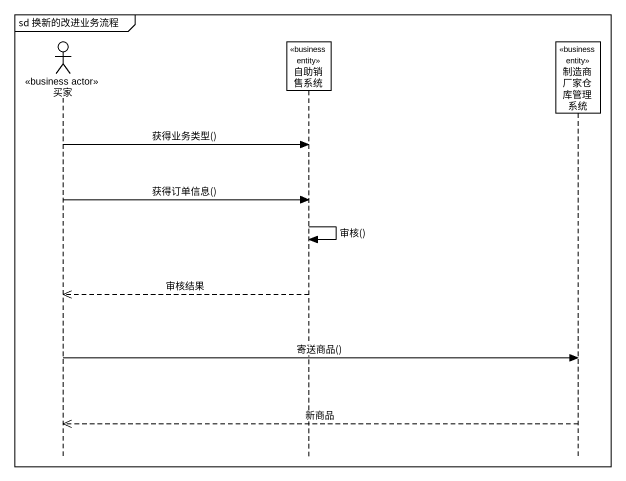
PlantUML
@startuml
mainframe sd 换新的改进业务流程
hide footbox
actor 买家 <<business actor>>
participant 自助销售系统 <<business entity>>
participant 制造商厂家仓库管理系统 <<business entity>>

买家 -> 自助销售系统 : 获得业务类型()
买家 -> 自助销售系统 : 获得订单信息()
自助销售系统 -> 自助销售系统 : 审核()
自助销售系统 -->> 买家 : 审核结果
买家 -> 制造商厂家仓库管理系统 : 寄送商品()
制造商厂家仓库管理系统 -->> 买家 : 新商品
@enduml
